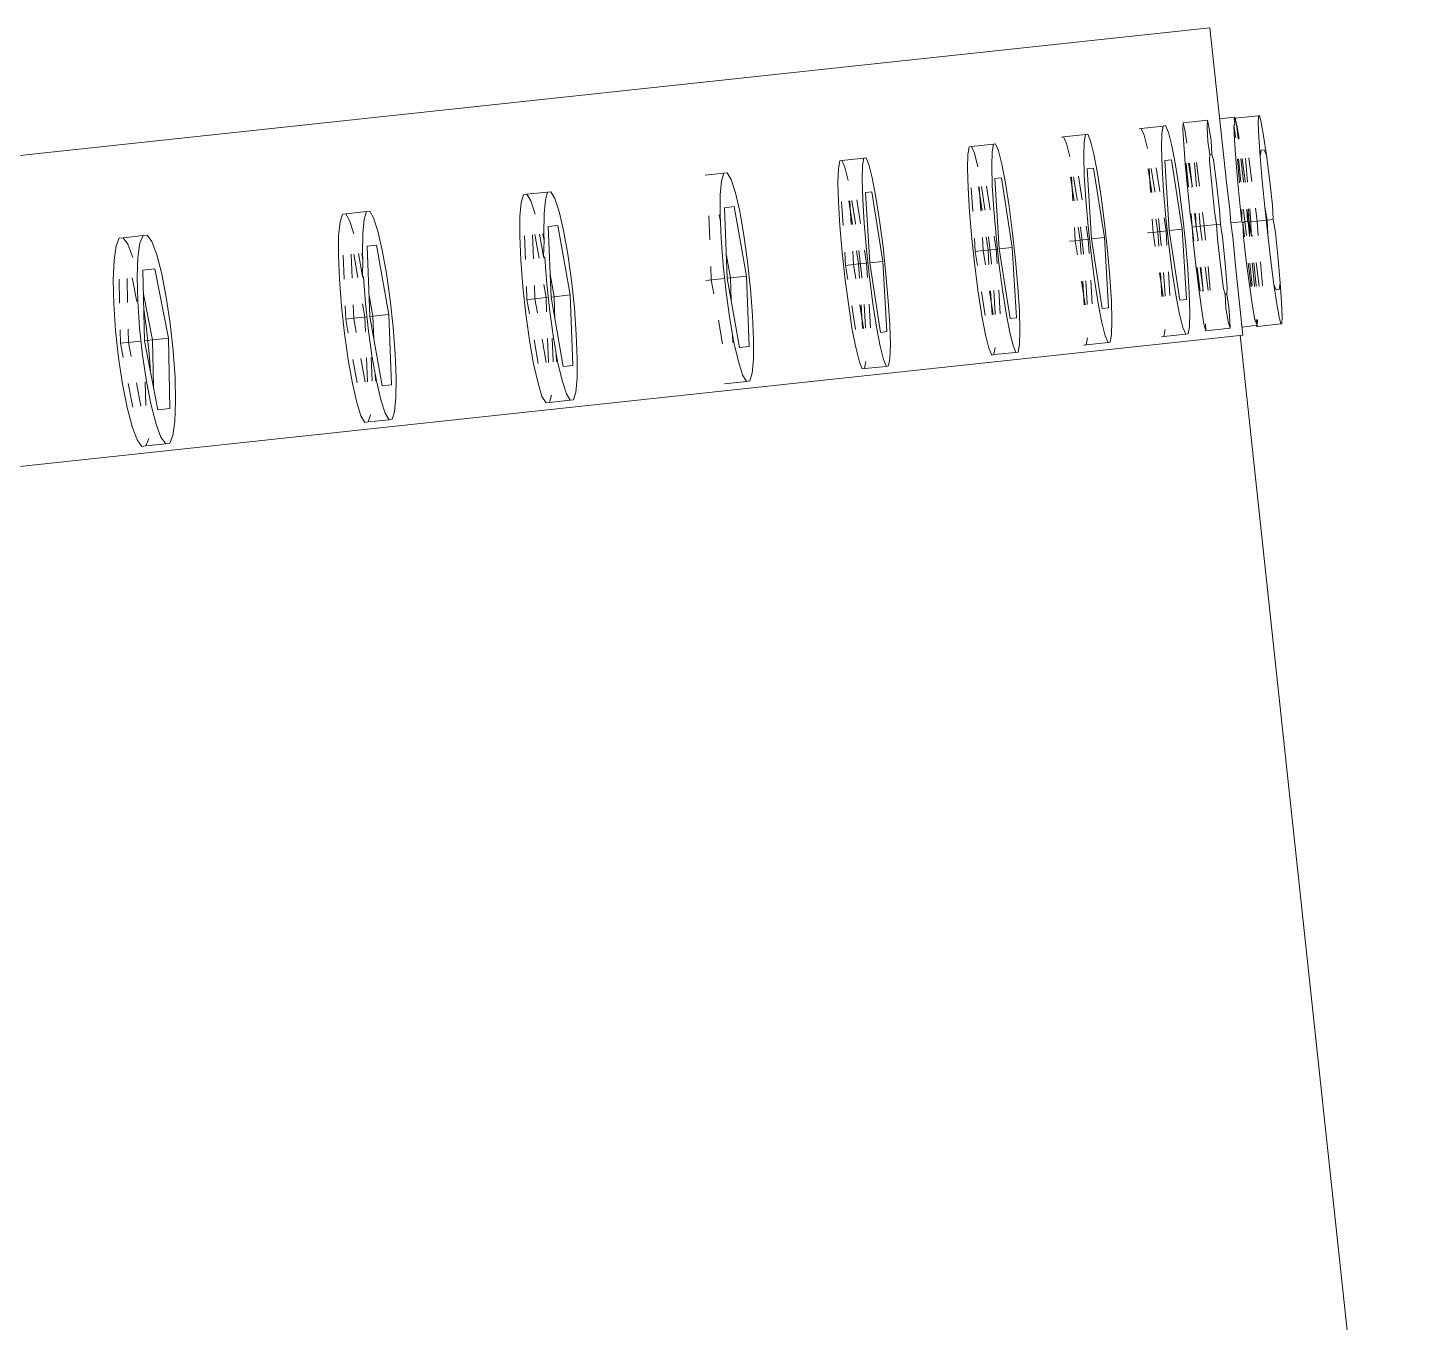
# Model space of a CAD drawing. Header units: millimetres. Extents: x 1010 to 1494, y -119 to 564.
# Drawn here: x 1394.17912 to 1394.21923, y 476.80978 to 476.84719 of the extents above; entities that cross this region are included whole.
import ezdxf

# ---------------------------------------------------------------- set-up
doc = ezdxf.new("R2010")
doc.units = ezdxf.units.MM
doc.layers.get('0').update_dxf_attribs({"lineweight": 9})
doc.layers.add('Edges', color=7, linetype='Continuous', lineweight=9)

# ---------------------------------------------------------------- blocks, each defined once
blk = doc.blocks.new('rs')
at = {"layer": 'Edges'}
for p, q in [((-73.3637, 47.9361), (-73.3637, 47.7246)), ((-69.0838, 47.9361), (-73.3637, 47.9361)), ((-73.4192, 47.8005), (-73.4178, 47.8101)), ((-73.4178, 47.8101), (-73.4164, 47.8099)), ((-73.3847, 47.81), (-73.4164, 47.8099)), ((-73.4164, 47.8099), (-73.415, 47.8)), ((-73.3861, 47.8005), (-73.3854, 47.8014)), ((-73.3854, 47.8014), (-73.386, 47.7825)), ((-73.3847, 47.81), (-73.3854, 47.8014)), ((-73.3847, 47.81), (-73.3841, 47.8115)), ((-73.3847, 47.81), (-73.3832, 47.8098)), ((-73.3835, 47.802), (-73.3847, 47.81)), ((-73.3637, 47.8115), (-73.3841, 47.8115)), ((-73.3832, 47.8098), (-73.3835, 47.802)), ((-73.3819, 47.7999), (-73.3835, 47.802)), ((-73.3487, 47.7834), (-73.3478, 47.802)), ((-73.3478, 47.802), (-73.347, 47.8115)), ((-73.347, 47.8115), (-73.3452, 47.8014)), ((-73.3138, 47.8115), (-73.347, 47.8115)), ((-73.3452, 47.8014), (-73.3444, 47.7825)), ((-73.3155, 47.7834), (-73.3147, 47.802)), ((-73.3147, 47.802), (-73.3138, 47.8115)), ((-73.3138, 47.8115), (-73.312, 47.8014)), ((-73.312, 47.8014), (-73.3112, 47.7825)), ((-73.2922, 47.8005), (-73.2893, 47.8101)), ((-73.2893, 47.8101), (-73.2863, 47.8099)), ((-73.2562, 47.81), (-73.2863, 47.8099)), ((-73.2863, 47.8099), (-73.2834, 47.8)), ((-73.2591, 47.8005), (-73.2562, 47.81)), ((-73.2562, 47.81), (-73.2532, 47.8098)), ((-73.1857, 47.8005), (-73.1828, 47.8101)), ((-73.1828, 47.8101), (-73.1798, 47.8099)), ((-73.1497, 47.81), (-73.1798, 47.8099)), ((-73.1798, 47.8099), (-73.1769, 47.8)), ((-73.1527, 47.8005), (-73.1497, 47.81)), ((-73.1497, 47.81), (-73.1467, 47.8098)), ((-73.0597, 47.8005), (-73.0568, 47.8101)), ((-73.0568, 47.8101), (-73.0538, 47.8099)), ((-73.0237, 47.81), (-73.0538, 47.8099)), ((-73.0538, 47.8099), (-73.0509, 47.8)), ((-73.0267, 47.8005), (-73.0237, 47.81)), ((-73.0237, 47.81), (-73.0207, 47.8098)), ((-73.0207, 47.8098), (-73.0178, 47.7999)), ((-72.8824, 47.8005), (-72.8795, 47.8101)), ((-72.8795, 47.8101), (-72.8765, 47.8099)), ((-72.8464, 47.81), (-72.8765, 47.8099)), ((-72.8765, 47.8099), (-72.8736, 47.8)), ((-72.8493, 47.8005), (-72.8464, 47.81)), ((-72.8464, 47.81), (-72.8434, 47.8098)), ((-72.8434, 47.8098), (-72.8405, 47.7999)), ((-72.6937, 47.8005), (-72.6894, 47.81)), ((-72.6894, 47.81), (-72.685, 47.8099)), ((-72.6593, 47.81), (-72.685, 47.8099)), ((-72.685, 47.8099), (-72.6807, 47.8)), ((-72.4525, 47.8005), (-72.4482, 47.81)), ((-72.4482, 47.81), (-72.4437, 47.8099)), ((-72.4153, 47.81), (-72.4437, 47.8099)), ((-72.4437, 47.8099), (-72.4395, 47.8)), ((-72.4196, 47.8005), (-72.4153, 47.81)), ((-72.4153, 47.81), (-72.4108, 47.8098)), ((-72.4108, 47.8098), (-72.4065, 47.7999)), ((-72.2045, 47.8005), (-72.2002, 47.81)), ((-72.2002, 47.81), (-72.1958, 47.8099)), ((-72.1673, 47.81), (-72.1958, 47.8099)), ((-72.1958, 47.8099), (-72.1915, 47.8)), ((-72.1716, 47.8005), (-72.1673, 47.81)), ((-72.1673, 47.81), (-72.1628, 47.8098)), ((-72.1628, 47.8098), (-72.1585, 47.7999)), ((-71.9009, 47.8005), (-71.8956, 47.81)), ((-71.8956, 47.81), (-71.89, 47.8099)), ((-71.8628, 47.81), (-71.89, 47.8099)), ((-71.89, 47.8099), (-71.8847, 47.8)), ((-71.8681, 47.8005), (-71.8628, 47.81)), ((-71.8628, 47.81), (-71.8572, 47.8098)), ((-71.8572, 47.8098), (-71.8519, 47.7999)), ((-73.4215, 47.7556), (-73.4205, 47.7819)), ((-73.4205, 47.7819), (-73.4192, 47.8005)), ((-73.415, 47.8), (-73.4137, 47.781)), ((-73.3873, 47.7819), (-73.3861, 47.8005)), ((-73.386, 47.7825), (-73.386, 47.781)), ((-73.3829, 47.7834), (-73.3819, 47.7999)), ((-73.3819, 47.7999), (-73.3806, 47.781)), ((-73.3479, 47.7647), (-73.3487, 47.7834)), ((-73.3444, 47.7825), (-73.3452, 47.7647)), ((-73.3112, 47.7825), (-73.3106, 47.7558)), ((-73.2969, 47.7556), (-73.2948, 47.7819)), ((-73.2948, 47.7819), (-73.2922, 47.8005)), ((-73.2834, 47.8), (-73.2808, 47.781)), ((-73.2617, 47.7819), (-73.2591, 47.8005)), ((-73.1905, 47.7556), (-73.1883, 47.7819)), ((-73.1883, 47.7819), (-73.1857, 47.8005)), ((-73.1769, 47.8), (-73.1743, 47.781)), ((-73.1553, 47.7819), (-73.1527, 47.8005)), ((-73.0645, 47.7556), (-73.0623, 47.7819)), ((-73.0623, 47.7819), (-73.0597, 47.8005)), ((-73.0509, 47.8), (-73.0483, 47.781)), ((-73.0293, 47.7819), (-73.0267, 47.8005)), ((-73.0178, 47.7999), (-73.0152, 47.781)), ((-72.8871, 47.7556), (-72.885, 47.7819)), ((-72.885, 47.7819), (-72.8824, 47.8005)), ((-72.8736, 47.8), (-72.871, 47.781)), ((-72.8519, 47.7819), (-72.8493, 47.8005)), ((-72.8405, 47.7999), (-72.8379, 47.781)), ((-72.7008, 47.7556), (-72.6976, 47.7819)), ((-72.6976, 47.7819), (-72.6937, 47.8005)), ((-72.6807, 47.8), (-72.6769, 47.781)), ((-72.4595, 47.7556), (-72.4563, 47.7819)), ((-72.4563, 47.7819), (-72.4525, 47.8005)), ((-72.4395, 47.8), (-72.4356, 47.781)), ((-72.4234, 47.7819), (-72.4196, 47.8005)), ((-72.4065, 47.7999), (-72.4024, 47.781)), ((-72.2115, 47.7556), (-72.2084, 47.7819)), ((-72.2084, 47.7819), (-72.2045, 47.8005)), ((-72.1915, 47.8), (-72.1876, 47.781)), ((-72.1754, 47.7819), (-72.1716, 47.8005)), ((-72.1585, 47.7999), (-72.1544, 47.781)), ((-71.9097, 47.7556), (-71.9058, 47.7819)), ((-71.9058, 47.7819), (-71.9009, 47.8005)), ((-71.8847, 47.8), (-71.8799, 47.781)), ((-71.873, 47.7819), (-71.8681, 47.8005)), ((-71.8519, 47.7999), (-71.8471, 47.781)), ((-73.4215, 47.7556), (-73.4193, 47.7632)), ((-73.4193, 47.7632), (-73.415, 47.7632)), ((-73.415, 47.7632), (-73.4127, 47.7544)), ((-73.4137, 47.781), (-73.4127, 47.7544)), ((-73.3806, 47.781), (-73.3796, 47.7544)), ((-73.3493, 47.757), (-73.3479, 47.7647)), ((-73.3479, 47.7647), (-73.3452, 47.7647)), ((-73.3452, 47.7647), (-73.3438, 47.7559)), ((-73.2967, 47.6675), (-73.2923, 47.7632)), ((-73.2923, 47.7632), (-73.2834, 47.7632)), ((-73.2834, 47.7632), (-73.279, 47.6675)), ((-73.2808, 47.781), (-73.2787, 47.7544)), ((-73.1903, 47.6675), (-73.1858, 47.7632)), ((-73.1858, 47.7632), (-73.1769, 47.7632)), ((-73.1769, 47.7632), (-73.1725, 47.6675)), ((-73.1743, 47.781), (-73.1722, 47.7544)), ((-73.0643, 47.6675), (-73.0598, 47.7632)), ((-73.0598, 47.7632), (-73.0509, 47.7632)), ((-73.0509, 47.7632), (-73.0465, 47.6675)), ((-73.0483, 47.781), (-73.0462, 47.7544)), ((-73.0152, 47.781), (-73.0131, 47.7544)), ((-72.8869, 47.6675), (-72.8825, 47.7632)), ((-72.8825, 47.7632), (-72.8736, 47.7632)), ((-72.8736, 47.7632), (-72.8692, 47.6675)), ((-72.871, 47.781), (-72.8689, 47.7544)), ((-72.8379, 47.781), (-72.8358, 47.7544)), ((-72.7004, 47.6675), (-72.6939, 47.7632)), ((-72.6939, 47.7632), (-72.6808, 47.7632)), ((-72.6808, 47.7632), (-72.6742, 47.6675)), ((-72.6769, 47.781), (-72.6738, 47.7544)), ((-72.4592, 47.6675), (-72.4526, 47.7632)), ((-72.4526, 47.7632), (-72.4395, 47.7632)), ((-72.4395, 47.7632), (-72.433, 47.6675)), ((-72.4356, 47.781), (-72.4325, 47.7544)), ((-72.3996, 47.7544), (-72.4024, 47.781)), ((-72.2112, 47.6675), (-72.2046, 47.7632)), ((-72.2046, 47.7632), (-72.1915, 47.7632)), ((-72.1915, 47.7632), (-72.185, 47.6675)), ((-72.1876, 47.781), (-72.1845, 47.7544)), ((-72.1516, 47.7544), (-72.1544, 47.781)), ((-71.9093, 47.6675), (-71.9011, 47.7632)), ((-71.9011, 47.7632), (-71.8847, 47.7632)), ((-71.8847, 47.7632), (-71.8766, 47.6675)), ((-71.8799, 47.781), (-71.876, 47.7544)), ((-71.8471, 47.781), (-71.8432, 47.7544)), ((-73.4223, 47.7232), (-73.4215, 47.7556)), ((-73.4127, 47.7544), (-73.412, 47.7218)), ((-73.3981, 47.7218), (-73.3974, 47.7544)), ((-73.3927, 47.7544), (-73.392, 47.7218)), ((-73.3891, 47.7232), (-73.3884, 47.7544)), ((-73.3864, 47.7544), (-73.3868, 47.7233)), ((-73.3831, 47.7233), (-73.3834, 47.7544)), ((-73.3817, 47.7544), (-73.381, 47.7218)), ((-73.3796, 47.7544), (-73.3789, 47.7218)), ((-73.3498, 47.7247), (-73.3493, 47.757)), ((-73.3438, 47.7559), (-73.3433, 47.7233)), ((-73.3264, 47.7233), (-73.3259, 47.7559)), ((-73.323, 47.7558), (-73.3225, 47.7233)), ((-73.3167, 47.7246), (-73.3162, 47.7558)), ((-73.3167, 47.7246), (-73.3149, 47.7558)), ((-73.3119, 47.7558), (-73.3115, 47.7233)), ((-73.3106, 47.7558), (-73.31, 47.7233)), ((-73.2985, 47.7232), (-73.2969, 47.7556)), ((-73.2787, 47.7544), (-73.2772, 47.7218)), ((-73.2722, 47.7218), (-73.2706, 47.7544)), ((-73.2654, 47.7232), (-73.2639, 47.7544)), ((-73.2611, 47.7218), (-73.2596, 47.7544)), ((-73.261, 47.7544), (-73.2595, 47.7218)), ((-73.192, 47.7232), (-73.1905, 47.7556)), ((-73.1722, 47.7544), (-73.1707, 47.7218)), ((-73.1657, 47.7218), (-73.1642, 47.7544)), ((-73.159, 47.7232), (-73.1575, 47.7544)), ((-73.1547, 47.7218), (-73.1532, 47.7544)), ((-73.1545, 47.7544), (-73.153, 47.7218)), ((-73.066, 47.7232), (-73.0645, 47.7556)), ((-73.0462, 47.7544), (-73.0447, 47.7218)), ((-73.0397, 47.7218), (-73.0382, 47.7544)), ((-73.0329, 47.7232), (-73.0315, 47.7544)), ((-73.0287, 47.7218), (-73.0272, 47.7544)), ((-73.0285, 47.7544), (-73.027, 47.7218)), ((-73.0175, 47.7544), (-73.016, 47.7218)), ((-73.0131, 47.7544), (-73.0116, 47.7218)), ((-72.8887, 47.7232), (-72.8871, 47.7556)), ((-72.8689, 47.7544), (-72.8674, 47.7218)), ((-72.8624, 47.7218), (-72.8608, 47.7544)), ((-72.8556, 47.7232), (-72.8542, 47.7544)), ((-72.8514, 47.7218), (-72.8498, 47.7544)), ((-72.8512, 47.7544), (-72.8497, 47.7218)), ((-72.8401, 47.7544), (-72.8386, 47.7218)), ((-72.8358, 47.7544), (-72.8343, 47.7218)), ((-72.703, 47.7232), (-72.7008, 47.7556)), ((-72.6738, 47.7544), (-72.6716, 47.7218)), ((-72.6731, 47.7452), (-72.6725, 47.7544)), ((-72.6582, 47.7544), (-72.656, 47.7218)), ((-72.4618, 47.7232), (-72.4595, 47.7556)), ((-72.4325, 47.7544), (-72.4319, 47.7452)), ((-72.4319, 47.7452), (-72.4313, 47.7544)), ((-72.4319, 47.7452), (-72.4288, 47.7232)), ((-72.4288, 47.7232), (-72.4267, 47.7544)), ((-72.4225, 47.7218), (-72.4203, 47.7544)), ((-72.417, 47.7544), (-72.4147, 47.7218)), ((-72.406, 47.7544), (-72.4038, 47.7218)), ((-72.3996, 47.7544), (-72.3974, 47.7218)), ((-72.2138, 47.7232), (-72.2115, 47.7556)), ((-72.1845, 47.7544), (-72.1839, 47.7452)), ((-72.1839, 47.7452), (-72.1833, 47.7544)), ((-72.1839, 47.7452), (-72.1808, 47.7232)), ((-72.1808, 47.7232), (-72.1787, 47.7544)), ((-72.1745, 47.7218), (-72.1723, 47.7544)), ((-72.169, 47.7544), (-72.1667, 47.7218)), ((-72.158, 47.7544), (-72.1558, 47.7218)), ((-72.1516, 47.7544), (-72.1494, 47.7218)), ((-71.9125, 47.7232), (-71.9097, 47.7556)), ((-71.876, 47.7544), (-71.8733, 47.7218)), ((-71.8718, 47.7218), (-71.869, 47.7544)), ((-71.8621, 47.7544), (-71.8593, 47.7218)), ((-71.8512, 47.7544), (-71.8484, 47.7218)), ((-71.8432, 47.7544), (-71.8405, 47.7218)), ((-71.8874, 47.6675), (-71.882, 47.7308)), ((-73.4226, 47.687), (-73.4223, 47.7232)), ((-73.412, 47.7218), (-73.4117, 47.6855)), ((-73.3891, 47.7218), (-73.3891, 47.7232)), ((-73.3868, 47.7233), (-73.3868, 47.7218)), ((-73.3789, 47.7218), (-73.3785, 47.6855)), ((-73.3637, 47.7246), (-73.3641, 47.687)), ((-73.3501, 47.6885), (-73.3498, 47.7247)), ((-73.3433, 47.7233), (-73.3431, 47.687)), ((-73.3167, 47.7233), (-73.3167, 47.7246)), ((-73.3154, 47.7233), (-73.3167, 47.7246)), ((-73.31, 47.687), (-73.31, 47.7233)), ((-73.2993, 47.687), (-73.2985, 47.7232)), ((-73.2772, 47.7218), (-73.2764, 47.6855)), ((-73.2655, 47.7218), (-73.2654, 47.7232)), ((-73.1928, 47.687), (-73.192, 47.7232)), ((-73.1707, 47.7218), (-73.17, 47.6855)), ((-73.159, 47.7218), (-73.159, 47.7232)), ((-73.0668, 47.687), (-73.066, 47.7232)), ((-73.0447, 47.7218), (-73.044, 47.6855)), ((-73.033, 47.7218), (-73.0329, 47.7232)), ((-73.0116, 47.7218), (-73.0109, 47.6855)), ((-72.8895, 47.687), (-72.8887, 47.7232)), ((-72.8674, 47.7218), (-72.8666, 47.6855)), ((-72.8557, 47.7218), (-72.8556, 47.7232)), ((-72.8343, 47.7218), (-72.8336, 47.6855)), ((-72.7042, 47.687), (-72.703, 47.7232)), ((-72.6716, 47.7218), (-72.6704, 47.6855)), ((-72.4629, 47.687), (-72.4618, 47.7232)), ((-72.4288, 47.7232), (-72.4303, 47.7218)), ((-72.4303, 47.7218), (-72.4292, 47.6855)), ((-72.4289, 47.7218), (-72.4288, 47.7232)), ((-72.3963, 47.6855), (-72.3974, 47.7218)), ((-72.2149, 47.687), (-72.2138, 47.7232)), ((-72.1808, 47.7232), (-72.1823, 47.7218)), ((-72.1823, 47.7218), (-72.1812, 47.6855)), ((-72.1809, 47.7218), (-72.1808, 47.7232)), ((-72.1483, 47.6855), (-72.1494, 47.7218)), ((-71.914, 47.687), (-71.9125, 47.7232)), ((-71.8812, 47.687), (-71.8802, 47.7102)), ((-71.8733, 47.7218), (-71.8718, 47.6855)), ((-71.8405, 47.7218), (-71.8391, 47.6855)), ((-73.3493, 47.669), (-73.3501, 47.6885)), ((-72.6785, 47.6675), (-72.6764, 47.6984)), ((-72.4372, 47.6675), (-72.4351, 47.6984)), ((-72.1892, 47.6675), (-72.1871, 47.6984)), ((-73.4214, 47.6675), (-73.4226, 47.687)), ((-73.4117, 47.6855), (-73.4129, 47.6675)), ((-73.4117, 47.6855), (-73.4117, 47.648)), ((-73.3993, 47.6675), (-73.3989, 47.6855)), ((-73.3912, 47.6855), (-73.3908, 47.6675)), ((-73.3883, 47.6675), (-73.3895, 47.6855)), ((-73.3883, 47.6675), (-73.387, 47.6855)), ((-73.387, 47.6855), (-73.3864, 47.669)), ((-73.3864, 47.669), (-73.387, 47.6675)), ((-73.3826, 47.669), (-73.3864, 47.669)), ((-73.3828, 47.6495), (-73.3826, 47.669)), ((-73.3826, 47.669), (-73.3827, 47.6855)), ((-73.3798, 47.6675), (-73.3826, 47.669)), ((-73.3802, 47.6855), (-73.3786, 47.669)), ((-73.3786, 47.669), (-73.3798, 47.6675)), ((-73.3785, 47.6855), (-73.3786, 47.669)), ((-73.3637, 47.669), (-73.3786, 47.669)), ((-73.3641, 47.687), (-73.3637, 47.669)), ((-73.3637, 47.669), (-73.3641, 47.6495)), ((-73.3501, 47.651), (-73.3493, 47.669)), ((-73.3439, 47.669), (-73.3493, 47.669)), ((-73.3431, 47.687), (-73.3439, 47.669)), ((-73.3439, 47.669), (-73.3431, 47.6495)), ((-73.3272, 47.669), (-73.3439, 47.669)), ((-73.3272, 47.669), (-73.3269, 47.687)), ((-73.3269, 47.6495), (-73.3272, 47.669)), ((-73.3218, 47.669), (-73.3272, 47.669)), ((-73.3218, 47.669), (-73.3221, 47.6495)), ((-73.322, 47.687), (-73.3218, 47.669)), ((-73.3162, 47.669), (-73.3218, 47.669)), ((-73.3162, 47.669), (-73.3169, 47.687)), ((-73.3169, 47.6509), (-73.3162, 47.669)), ((-73.3162, 47.669), (-73.3159, 47.687)), ((-73.3108, 47.669), (-73.3162, 47.669)), ((-73.311, 47.687), (-73.3108, 47.669)), ((-73.3108, 47.669), (-73.311, 47.6495)), ((-73.31, 47.687), (-73.3108, 47.669)), ((-73.3108, 47.669), (-73.31, 47.6495)), ((-73.2993, 47.6495), (-73.2993, 47.687)), ((-73.2764, 47.6855), (-73.2765, 47.648)), ((-73.2747, 47.6675), (-73.2739, 47.6855)), ((-73.2663, 47.6495), (-73.2662, 47.6855)), ((-73.2637, 47.6675), (-73.2628, 47.6855)), ((-73.2578, 47.6855), (-73.257, 47.6675)), ((-73.1928, 47.6495), (-73.1928, 47.687)), ((-73.17, 47.6855), (-73.17, 47.648)), ((-73.1682, 47.6675), (-73.1674, 47.6855)), ((-73.1598, 47.6495), (-73.1598, 47.6855)), ((-73.1572, 47.6675), (-73.1564, 47.6855)), ((-73.1513, 47.6855), (-73.1505, 47.6675)), ((-73.0668, 47.6495), (-73.0668, 47.687)), ((-73.044, 47.6855), (-73.044, 47.648)), ((-73.0422, 47.6675), (-73.0414, 47.6855)), ((-73.0338, 47.6495), (-73.0337, 47.6855)), ((-73.0312, 47.6675), (-73.0304, 47.6855)), ((-73.0253, 47.6855), (-73.0245, 47.6675)), ((-73.0143, 47.6855), (-73.0135, 47.6675)), ((-73.0109, 47.6855), (-73.0109, 47.648)), ((-72.8895, 47.6495), (-72.8895, 47.687)), ((-72.8666, 47.6855), (-72.8667, 47.648)), ((-72.8649, 47.6675), (-72.8641, 47.6855)), ((-72.8565, 47.6495), (-72.8564, 47.6855)), ((-72.8539, 47.6675), (-72.853, 47.6855)), ((-72.848, 47.6855), (-72.8472, 47.6675)), ((-72.837, 47.6855), (-72.8362, 47.6675)), ((-72.8336, 47.6855), (-72.8336, 47.648)), ((-72.7042, 47.6495), (-72.7042, 47.687)), ((-72.6704, 47.6855), (-72.6705, 47.648)), ((-72.6535, 47.6855), (-72.6523, 47.6675)), ((-72.463, 47.6495), (-72.4629, 47.687)), ((-72.4292, 47.6855), (-72.4292, 47.648)), ((-72.4262, 47.6675), (-72.425, 47.6855)), ((-72.4123, 47.6855), (-72.411, 47.6675)), ((-72.4013, 47.6855), (-72.4001, 47.6675)), ((-72.3963, 47.6855), (-72.3963, 47.648)), ((-72.215, 47.6495), (-72.2149, 47.687)), ((-72.1812, 47.6855), (-72.1812, 47.648)), ((-72.1782, 47.6675), (-72.177, 47.6855)), ((-72.1643, 47.6855), (-72.163, 47.6675)), ((-72.1533, 47.6855), (-72.1521, 47.6675)), ((-72.1483, 47.6855), (-72.1483, 47.648)), ((-71.914, 47.6495), (-71.914, 47.687)), ((-71.8812, 47.6495), (-71.8812, 47.687)), ((-71.8718, 47.6855), (-71.8719, 47.648)), ((-71.8563, 47.6855), (-71.8547, 47.6675)), ((-71.8453, 47.6855), (-71.8438, 47.6675)), ((-71.8391, 47.6855), (-71.8391, 47.648)), ((-73.4227, 47.6495), (-73.4214, 47.6675)), ((-73.4129, 47.6675), (-73.4214, 47.6675)), ((-73.4129, 47.6675), (-73.4117, 47.648)), ((-73.3993, 47.6675), (-73.4117, 47.6675)), ((-73.3989, 47.648), (-73.3993, 47.6675)), ((-73.3908, 47.6675), (-73.3993, 47.6675)), ((-73.3908, 47.6675), (-73.3895, 47.6495)), ((-73.3883, 47.6675), (-73.3908, 47.6675)), ((-73.3895, 47.6495), (-73.3883, 47.6675)), ((-73.3883, 47.6675), (-73.387, 47.6495)), ((-73.387, 47.6675), (-73.3883, 47.6675)), ((-73.387, 47.6675), (-73.387, 47.6495)), ((-73.3798, 47.6675), (-73.3802, 47.648)), ((-73.3798, 47.6675), (-73.3786, 47.648)), ((-73.3499, 47.6147), (-73.3501, 47.651)), ((-73.3169, 47.6495), (-73.3169, 47.6509)), ((-73.3159, 47.6495), (-73.3169, 47.6509)), ((-73.2923, 47.5718), (-73.2967, 47.6675)), ((-73.279, 47.6675), (-73.2967, 47.6675)), ((-73.279, 47.6675), (-73.2835, 47.5718)), ((-73.2637, 47.6675), (-73.2764, 47.6675)), ((-73.2738, 47.648), (-73.2747, 47.6675)), ((-73.2628, 47.648), (-73.2637, 47.6675)), ((-73.257, 47.6675), (-73.2637, 47.6675)), ((-73.257, 47.6675), (-73.2579, 47.648)), ((-73.2492, 47.6675), (-73.257, 47.6675)), ((-73.1859, 47.5718), (-73.1903, 47.6675)), ((-73.1725, 47.6675), (-73.1903, 47.6675)), ((-73.1725, 47.6675), (-73.177, 47.5718)), ((-73.1572, 47.6675), (-73.17, 47.6675)), ((-73.1673, 47.648), (-73.1682, 47.6675)), ((-73.1563, 47.648), (-73.1572, 47.6675)), ((-73.1505, 47.6675), (-73.1572, 47.6675)), ((-73.1505, 47.6675), (-73.1514, 47.648)), ((-73.1427, 47.6675), (-73.1505, 47.6675)), ((-73.0599, 47.5718), (-73.0643, 47.6675)), ((-73.0465, 47.6675), (-73.0643, 47.6675)), ((-73.0465, 47.6675), (-73.051, 47.5718)), ((-73.0312, 47.6675), (-73.044, 47.6675)), ((-73.0413, 47.648), (-73.0422, 47.6675)), ((-73.0303, 47.648), (-73.0312, 47.6675)), ((-73.0245, 47.6675), (-73.0312, 47.6675)), ((-73.0245, 47.6675), (-73.0254, 47.648)), ((-73.0135, 47.6675), (-73.0245, 47.6675)), ((-73.0135, 47.6675), (-73.0144, 47.648)), ((-72.8825, 47.5718), (-72.8869, 47.6675)), ((-72.8692, 47.6675), (-72.8869, 47.6675)), ((-72.8692, 47.6675), (-72.8737, 47.5718)), ((-72.8649, 47.6675), (-72.8666, 47.6675)), ((-72.864, 47.648), (-72.8649, 47.6675)), ((-72.8564, 47.6675), (-72.8649, 47.6675)), ((-72.8539, 47.6675), (-72.8564, 47.6675)), ((-72.853, 47.648), (-72.8539, 47.6675)), ((-72.8472, 47.6675), (-72.8539, 47.6675)), ((-72.8472, 47.6675), (-72.8481, 47.648)), ((-72.8362, 47.6675), (-72.8472, 47.6675)), ((-72.8362, 47.6675), (-72.8371, 47.648)), ((-72.6939, 47.5718), (-72.7004, 47.6675)), ((-72.6785, 47.6675), (-72.7004, 47.6675)), ((-72.6742, 47.6675), (-72.6808, 47.5718)), ((-72.6764, 47.6366), (-72.6785, 47.6675)), ((-72.6742, 47.6675), (-72.6785, 47.6675)), ((-72.645, 47.6675), (-72.6705, 47.6675)), ((-72.6523, 47.6675), (-72.6536, 47.648)), ((-72.4526, 47.5718), (-72.4592, 47.6675)), ((-72.4372, 47.6675), (-72.4592, 47.6675)), ((-72.433, 47.6675), (-72.4395, 47.5718)), ((-72.4351, 47.6366), (-72.4372, 47.6675)), ((-72.433, 47.6675), (-72.4372, 47.6675)), ((-72.4262, 47.6675), (-72.4292, 47.6675)), ((-72.4249, 47.648), (-72.4262, 47.6675)), ((-72.411, 47.6675), (-72.4262, 47.6675)), ((-72.411, 47.6675), (-72.4124, 47.648)), ((-72.4001, 47.6675), (-72.411, 47.6675)), ((-72.4001, 47.6675), (-72.4014, 47.648)), ((-72.2046, 47.5718), (-72.2112, 47.6675)), ((-72.1892, 47.6675), (-72.2112, 47.6675)), ((-72.185, 47.6675), (-72.1915, 47.5718)), ((-72.1871, 47.6366), (-72.1892, 47.6675)), ((-72.185, 47.6675), (-72.1892, 47.6675)), ((-72.1782, 47.6675), (-72.1812, 47.6675)), ((-72.1769, 47.648), (-72.1782, 47.6675)), ((-72.163, 47.6675), (-72.1782, 47.6675)), ((-72.163, 47.6675), (-72.1644, 47.648)), ((-72.1521, 47.6675), (-72.163, 47.6675)), ((-72.1521, 47.6675), (-72.1534, 47.648)), ((-71.9011, 47.5718), (-71.9093, 47.6675)), ((-71.8874, 47.6675), (-71.9093, 47.6675)), ((-71.882, 47.6041), (-71.8874, 47.6675)), ((-71.8766, 47.6675), (-71.8874, 47.6675)), ((-71.8766, 47.6675), (-71.8848, 47.5718)), ((-71.8438, 47.6675), (-71.8719, 47.6675)), ((-71.8547, 47.6675), (-71.8564, 47.648)), ((-71.8438, 47.6675), (-71.8455, 47.648)), ((-73.4223, 47.6132), (-73.4227, 47.6495)), ((-73.4117, 47.648), (-73.4121, 47.6118)), ((-73.3895, 47.6495), (-73.3913, 47.648)), ((-73.3895, 47.648), (-73.3895, 47.6495)), ((-73.387, 47.6495), (-73.387, 47.648)), ((-73.3786, 47.648), (-73.379, 47.6118)), ((-73.3637, 47.6063), (-73.3641, 47.6495)), ((-73.3431, 47.6495), (-73.3434, 47.6133)), ((-73.31, 47.6133), (-73.31, 47.6495)), ((-73.2986, 47.6132), (-73.2993, 47.6495)), ((-73.2765, 47.648), (-73.2773, 47.6118)), ((-73.2662, 47.648), (-73.2663, 47.6495)), ((-73.1921, 47.6132), (-73.1928, 47.6495)), ((-73.17, 47.648), (-73.1708, 47.6118)), ((-73.1598, 47.648), (-73.1598, 47.6495)), ((-73.0661, 47.6132), (-73.0668, 47.6495)), ((-73.044, 47.648), (-73.0448, 47.6118)), ((-73.0337, 47.648), (-73.0338, 47.6495)), ((-73.0109, 47.648), (-73.0117, 47.6118)), ((-72.8888, 47.6132), (-72.8895, 47.6495)), ((-72.8667, 47.648), (-72.8675, 47.6118)), ((-72.8564, 47.648), (-72.8565, 47.6495)), ((-72.8336, 47.648), (-72.8344, 47.6118)), ((-72.7031, 47.6132), (-72.7042, 47.6495)), ((-72.6705, 47.648), (-72.6717, 47.6118)), ((-72.4618, 47.6132), (-72.463, 47.6495)), ((-72.4292, 47.648), (-72.4304, 47.6118)), ((-72.3974, 47.6118), (-72.3968, 47.6321)), ((-72.3963, 47.648), (-72.3968, 47.6321)), ((-72.2138, 47.6132), (-72.215, 47.6495)), ((-72.1812, 47.648), (-72.1824, 47.6118)), ((-72.1494, 47.6118), (-72.1488, 47.6321)), ((-72.1483, 47.648), (-72.1488, 47.6321)), ((-71.9126, 47.6132), (-71.914, 47.6495)), ((-71.8802, 47.6247), (-71.8812, 47.6495)), ((-71.8719, 47.648), (-71.8733, 47.6118)), ((-71.8391, 47.648), (-71.8406, 47.6118)), ((-73.4216, 47.5806), (-73.4223, 47.6132)), ((-73.4121, 47.6118), (-73.4128, 47.5794)), ((-73.3974, 47.5794), (-73.3981, 47.6118)), ((-73.3921, 47.6118), (-73.3928, 47.5794)), ((-73.3885, 47.5806), (-73.3891, 47.6118)), ((-73.3868, 47.6118), (-73.3865, 47.5809)), ((-73.3835, 47.5809), (-73.3832, 47.6118)), ((-73.381, 47.6118), (-73.3818, 47.5794)), ((-73.379, 47.6118), (-73.3797, 47.5794)), ((-73.3494, 47.5821), (-73.3499, 47.6147)), ((-73.3434, 47.6133), (-73.3439, 47.5809)), ((-73.326, 47.5809), (-73.3264, 47.6133)), ((-73.3226, 47.6133), (-73.3231, 47.5809)), ((-73.3163, 47.5821), (-73.3167, 47.6133)), ((-73.3163, 47.5821), (-73.3154, 47.6133)), ((-73.3116, 47.6133), (-73.312, 47.5809)), ((-73.31, 47.6133), (-73.3107, 47.5809)), ((-73.2971, 47.5806), (-73.2986, 47.6132)), ((-73.2773, 47.6118), (-73.2788, 47.5794)), ((-73.2706, 47.5794), (-73.2721, 47.6118)), ((-73.264, 47.5806), (-73.2654, 47.6118)), ((-73.2596, 47.5794), (-73.2611, 47.6118)), ((-73.2596, 47.6118), (-73.2611, 47.5794)), ((-73.1906, 47.5806), (-73.1921, 47.6132)), ((-73.1708, 47.6118), (-73.1723, 47.5794)), ((-73.1642, 47.5794), (-73.1657, 47.6118)), ((-73.1576, 47.5806), (-73.159, 47.6118)), ((-73.1532, 47.5794), (-73.1547, 47.6118)), ((-73.1531, 47.6118), (-73.1546, 47.5794)), ((-73.0646, 47.5806), (-73.0661, 47.6132)), ((-73.0448, 47.6118), (-73.0463, 47.5794)), ((-73.0382, 47.5794), (-73.0397, 47.6118)), ((-73.0315, 47.5806), (-73.033, 47.6118)), ((-73.0271, 47.5794), (-73.0286, 47.6118)), ((-73.0271, 47.6118), (-73.0286, 47.5794)), ((-73.0161, 47.6118), (-73.0176, 47.5794)), ((-73.0117, 47.6118), (-73.0133, 47.5794)), ((-72.8873, 47.5806), (-72.8888, 47.6132)), ((-72.8675, 47.6118), (-72.869, 47.5794)), ((-72.8608, 47.5794), (-72.8623, 47.6118)), ((-72.8542, 47.5806), (-72.8556, 47.6118)), ((-72.8498, 47.5794), (-72.8513, 47.6118)), ((-72.8498, 47.6118), (-72.8513, 47.5794)), ((-72.8387, 47.6118), (-72.8403, 47.5794)), ((-72.8344, 47.6118), (-72.8359, 47.5794)), ((-72.7009, 47.5806), (-72.7031, 47.6132)), ((-72.6717, 47.6118), (-72.6739, 47.5794)), ((-72.6561, 47.6118), (-72.6583, 47.5794)), ((-72.4596, 47.5806), (-72.4618, 47.6132)), ((-72.4304, 47.6118), (-72.4326, 47.5794)), ((-72.4267, 47.5806), (-72.4288, 47.6118)), ((-72.4202, 47.5794), (-72.4224, 47.6118)), ((-72.4148, 47.6118), (-72.4171, 47.5794)), ((-72.4039, 47.6118), (-72.4061, 47.5794)), ((-72.3974, 47.6118), (-72.3997, 47.5794)), ((-72.2116, 47.5806), (-72.2138, 47.6132)), ((-72.1824, 47.6118), (-72.1846, 47.5794)), ((-72.1787, 47.5806), (-72.1808, 47.6118)), ((-72.1722, 47.5794), (-72.1744, 47.6118)), ((-72.1669, 47.6118), (-72.1691, 47.5794)), ((-72.1559, 47.6118), (-72.1581, 47.5794)), ((-72.1494, 47.6118), (-72.1517, 47.5794)), ((-71.9098, 47.5806), (-71.9126, 47.6132)), ((-71.8733, 47.6118), (-71.8761, 47.5794)), ((-71.869, 47.5794), (-71.8717, 47.6118)), ((-71.8595, 47.6118), (-71.8622, 47.5794)), ((-71.8485, 47.6118), (-71.8513, 47.5794)), ((-71.8406, 47.6118), (-71.8434, 47.5794)), ((-73.3637, 47.6063), (-73.3637, 47.5155)), ((-73.4206, 47.554), (-73.4216, 47.5806)), ((-73.4193, 47.5718), (-73.4216, 47.5806)), ((-73.4128, 47.5794), (-73.4151, 47.5718)), ((-73.4128, 47.5794), (-73.4139, 47.553)), ((-73.3884, 47.5794), (-73.3885, 47.5806)), ((-73.3865, 47.5809), (-73.3865, 47.5794)), ((-73.3797, 47.5794), (-73.3807, 47.553)), ((-73.348, 47.5733), (-73.3494, 47.5821)), ((-73.3439, 47.5809), (-73.3453, 47.5733)), ((-73.3163, 47.5809), (-73.3163, 47.5821)), ((-73.315, 47.5809), (-73.3163, 47.5821)), ((-73.3107, 47.5809), (-73.3114, 47.5545)), ((-73.295, 47.554), (-73.2971, 47.5806)), ((-73.2788, 47.5794), (-73.2809, 47.553)), ((-73.2639, 47.5794), (-73.264, 47.5806)), ((-73.1885, 47.554), (-73.1906, 47.5806)), ((-73.1723, 47.5794), (-73.1745, 47.553)), ((-73.1575, 47.5794), (-73.1576, 47.5806)), ((-73.0625, 47.554), (-73.0646, 47.5806)), ((-73.0463, 47.5794), (-73.0485, 47.553)), ((-73.0314, 47.5794), (-73.0315, 47.5806)), ((-73.0133, 47.5794), (-73.0154, 47.553)), ((-72.8852, 47.554), (-72.8873, 47.5806)), ((-72.869, 47.5794), (-72.8711, 47.553)), ((-72.8541, 47.5794), (-72.8542, 47.5806)), ((-72.8359, 47.5794), (-72.8381, 47.553)), ((-72.6978, 47.5539), (-72.7009, 47.5806)), ((-72.6739, 47.5794), (-72.6771, 47.553)), ((-72.6725, 47.5794), (-72.6732, 47.5899)), ((-72.4565, 47.5539), (-72.4596, 47.5806)), ((-72.4326, 47.5794), (-72.4358, 47.553)), ((-72.4312, 47.5794), (-72.4319, 47.5899)), ((-72.4266, 47.5794), (-72.4267, 47.5806)), ((-72.4029, 47.553), (-72.3997, 47.5794)), ((-72.2085, 47.5539), (-72.2116, 47.5806)), ((-72.1846, 47.5794), (-72.1878, 47.553)), ((-72.1832, 47.5794), (-72.1839, 47.5899)), ((-72.1786, 47.5794), (-72.1787, 47.5806)), ((-72.1549, 47.553), (-72.1517, 47.5794)), ((-71.906, 47.5539), (-71.9098, 47.5806)), ((-71.8761, 47.5794), (-71.8801, 47.553)), ((-71.8434, 47.5794), (-71.8473, 47.553)), ((-73.4151, 47.5718), (-73.4193, 47.5718)), ((-73.3488, 47.5554), (-73.348, 47.5733)), ((-73.348, 47.5365), (-73.3488, 47.5554)), ((-73.3453, 47.5733), (-73.348, 47.5733)), ((-73.3453, 47.5733), (-73.3445, 47.5545)), ((-73.2835, 47.5718), (-73.2923, 47.5718)), ((-73.177, 47.5718), (-73.1859, 47.5718)), ((-73.051, 47.5718), (-73.0599, 47.5718)), ((-72.8737, 47.5718), (-72.8825, 47.5718)), ((-72.6808, 47.5718), (-72.6939, 47.5718)), ((-72.4395, 47.5718), (-72.4526, 47.5718)), ((-72.1915, 47.5718), (-72.2046, 47.5718)), ((-71.8848, 47.5718), (-71.9011, 47.5718)), ((-73.4194, 47.535), (-73.4206, 47.554)), ((-73.4139, 47.553), (-73.4151, 47.5345)), ((-73.3807, 47.553), (-73.382, 47.5344)), ((-73.3472, 47.5266), (-73.348, 47.5365)), ((-73.3445, 47.5545), (-73.3454, 47.5359)), ((-73.3114, 47.5545), (-73.3122, 47.5359)), ((-73.2924, 47.535), (-73.295, 47.554)), ((-73.2809, 47.553), (-73.2836, 47.5345)), ((-73.1859, 47.535), (-73.1885, 47.554)), ((-73.1745, 47.553), (-73.1771, 47.5345)), ((-73.0599, 47.535), (-73.0625, 47.554)), ((-73.0485, 47.553), (-73.0511, 47.5345)), ((-73.0154, 47.553), (-73.018, 47.5344)), ((-72.8826, 47.535), (-72.8852, 47.554)), ((-72.8711, 47.553), (-72.8738, 47.5345)), ((-72.8381, 47.553), (-72.8407, 47.5344)), ((-72.6939, 47.535), (-72.6978, 47.5539)), ((-72.6771, 47.553), (-72.6809, 47.5344)), ((-72.4527, 47.535), (-72.4565, 47.5539)), ((-72.4358, 47.553), (-72.4397, 47.5344)), ((-72.4061, 47.5344), (-72.4029, 47.553)), ((-72.2047, 47.535), (-72.2085, 47.5539)), ((-72.1878, 47.553), (-72.1917, 47.5344)), ((-72.1582, 47.5344), (-72.1549, 47.553)), ((-71.9012, 47.535), (-71.906, 47.5539)), ((-71.8801, 47.553), (-71.8849, 47.5344)), ((-71.8473, 47.553), (-71.8521, 47.5344)), ((-73.418, 47.5251), (-73.4194, 47.535)), ((-73.4165, 47.5249), (-73.418, 47.5251)), ((-73.4151, 47.5345), (-73.4165, 47.5249)), ((-73.3848, 47.5251), (-73.4165, 47.5249)), ((-73.3854, 47.5344), (-73.3842, 47.5266)), ((-73.3848, 47.5251), (-73.3842, 47.5266)), ((-73.3834, 47.5249), (-73.3848, 47.5251)), ((-73.3842, 47.5266), (-73.3837, 47.5344)), ((-73.382, 47.5344), (-73.3842, 47.5266)), ((-73.3842, 47.5266), (-73.3834, 47.5249)), ((-73.3637, 47.5264), (-73.3842, 47.5266)), ((-73.3454, 47.5359), (-73.3472, 47.5266)), ((-73.314, 47.5266), (-73.3472, 47.5266)), ((-73.314, 47.5266), (-73.3148, 47.5359)), ((-73.3122, 47.5359), (-73.314, 47.5266)), ((-73.2895, 47.5251), (-73.2924, 47.535)), ((-73.2865, 47.5249), (-73.2895, 47.5251)), ((-73.2836, 47.5345), (-73.2865, 47.5249)), ((-73.2564, 47.5251), (-73.2865, 47.5249)), ((-73.2564, 47.5251), (-73.2592, 47.5344)), ((-73.2534, 47.5249), (-73.2564, 47.5251)), ((-73.183, 47.5251), (-73.1859, 47.535)), ((-73.18, 47.5249), (-73.183, 47.5251)), ((-73.1771, 47.5345), (-73.18, 47.5249)), ((-73.15, 47.5251), (-73.18, 47.5249)), ((-73.15, 47.5251), (-73.1527, 47.5344)), ((-73.1469, 47.5249), (-73.15, 47.5251)), ((-73.057, 47.5251), (-73.0599, 47.535)), ((-73.054, 47.5249), (-73.057, 47.5251)), ((-73.0511, 47.5345), (-73.054, 47.5249)), ((-73.0239, 47.5251), (-73.054, 47.5249)), ((-73.0239, 47.5251), (-73.0267, 47.5344)), ((-73.0209, 47.5249), (-73.0239, 47.5251)), ((-73.018, 47.5344), (-73.0209, 47.5249)), ((-72.8797, 47.5251), (-72.8826, 47.535)), ((-72.8767, 47.5249), (-72.8797, 47.5251)), ((-72.8738, 47.5345), (-72.8767, 47.5249)), ((-72.8466, 47.5251), (-72.8767, 47.5249)), ((-72.8466, 47.5251), (-72.8494, 47.5344)), ((-72.8436, 47.5249), (-72.8466, 47.5251)), ((-72.8407, 47.5344), (-72.8436, 47.5249)), ((-72.6897, 47.5251), (-72.6939, 47.535)), ((-72.6852, 47.5249), (-72.6897, 47.5251)), ((-72.6809, 47.5344), (-72.6852, 47.5249)), ((-72.6553, 47.5249), (-72.6852, 47.5249)), ((-72.4484, 47.5251), (-72.4527, 47.535)), ((-72.444, 47.5249), (-72.4484, 47.5251)), ((-72.4397, 47.5344), (-72.444, 47.5249)), ((-72.4155, 47.5251), (-72.444, 47.5249)), ((-72.4155, 47.5251), (-72.4195, 47.5344)), ((-72.411, 47.5249), (-72.4155, 47.5251)), ((-72.4061, 47.5344), (-72.411, 47.5249)), ((-72.2004, 47.5251), (-72.2047, 47.535)), ((-72.196, 47.5249), (-72.2004, 47.5251)), ((-72.1917, 47.5344), (-72.196, 47.5249)), ((-72.1675, 47.5251), (-72.196, 47.5249)), ((-72.1675, 47.5251), (-72.1715, 47.5344)), ((-72.163, 47.5249), (-72.1675, 47.5251)), ((-72.1582, 47.5344), (-72.163, 47.5249)), ((-71.8958, 47.5251), (-71.9012, 47.535)), ((-71.8903, 47.5249), (-71.8958, 47.5251)), ((-71.8849, 47.5344), (-71.8903, 47.5249)), ((-71.863, 47.5251), (-71.8903, 47.5249)), ((-71.863, 47.5251), (-71.8681, 47.5344)), ((-71.8575, 47.5249), (-71.863, 47.5251)), ((-71.8521, 47.5344), (-71.8575, 47.5249)), ((-73.3637, 47.5155), (-70.3291, 47.5155)), ((-73.3598, 45.2721), (-73.3598, 47.5155))]:
    blk.add_line(p, q, dxfattribs=at)

msp = doc.modelspace()

# ---------------------------------------------------------------- block references
at = {"xscale": -0.02122798653101838, "yscale": 0.02122798653101838, "zscale": 0.02122798653101838, "rotation": 6.132429676430879}
msp.add_blockref('rs', (1392.773522, 475.669052), dxfattribs=at)

doc.saveas('drawing.dxf')
